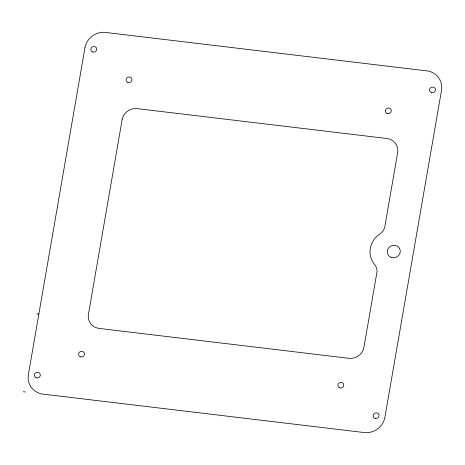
<?xml version="1.0" encoding="UTF-8"?>
<svg xmlns="http://www.w3.org/2000/svg" width="465" height="465" viewBox="0 0 465 465"><rect width="100%" height="100%" fill="white"/><g stroke="black" fill="none" stroke-linecap="round" stroke-linejoin="round"><path stroke-width="0.7" d="M36.747 313.799L38.851 314.055M23.25 391.745L25.354 392.001M84.979 47.639L28.353 374.697A18.478 17.385 -21.3 0 0 41.565 393.936L365.688 432.729A18.478 17.385 -21.3 0 0 384.892 417.361L441.518 90.303A18.478 17.385 -21.3 0 0 428.306 71.064L104.177 32.271A18.478 17.385 -21.3 0 0 84.979 47.639M122.156 119.552L88.414 314.416A13.247 12.462 -21.3 0 0 99.219 328.441L348.797 358.306A13.247 12.462 -21.3 0 0 363.926 347.384L377.039 271.647A11.422 10.747 -21.3 0 0 374.656 264.579A22.175 20.867 -21.3 0 1 379.981 233.854A11.207 10.544 -21.3 0 0 384.77 226.99L397.662 152.526A13.247 12.462 -21.3 0 0 386.857 138.5L137.28 108.636A13.247 12.462 -21.3 0 0 122.156 119.552M387.113 113.454A2.982 2.802 -21.3 0 0 391.28 110.443A2.982 2.802 -21.3 0 0 386.618 108.601A2.982 2.802 -21.3 0 0 387.113 113.454M127.811 82.421A2.982 2.802 -21.3 0 0 131.979 79.41A2.982 2.802 -21.3 0 0 127.317 77.568A2.982 2.802 -21.3 0 0 127.811 82.421M339.613 387.822A2.982 2.802 -21.3 0 0 343.78 384.811A2.982 2.802 -21.3 0 0 339.113 382.968A2.982 2.802 -21.3 0 0 339.613 387.822M80.311 356.789A2.982 2.802 -21.3 0 0 84.479 353.778A2.982 2.802 -21.3 0 0 79.811 351.935A2.982 2.802 -21.3 0 0 80.311 356.789M391.036 257.331A6.62 6.231 -21.3 0 0 400.301 250.641A6.62 6.231 -21.3 0 0 389.937 246.549A6.62 6.231 -21.3 0 0 391.036 257.331M36.148 377.76A2.982 2.802 -21.3 0 0 40.316 374.749A2.982 2.802 -21.3 0 0 35.654 372.907A2.982 2.802 -21.3 0 0 36.148 377.76M375.331 418.436A2.982 2.802 -21.3 0 0 378.94 414.821A2.982 2.802 -21.3 0 0 373.988 413.769A2.982 2.802 -21.3 0 0 375.331 418.436M431.27 92.483A2.982 2.802 -21.3 0 0 435.438 89.472A2.982 2.802 -21.3 0 0 430.776 87.629A2.982 2.802 -21.3 0 0 431.27 92.483M92.558 51.946A2.982 2.802 -21.3 0 0 96.726 48.935A2.982 2.802 -21.3 0 0 92.064 47.099A2.982 2.802 -21.3 0 0 92.558 51.946"/></g></svg>
